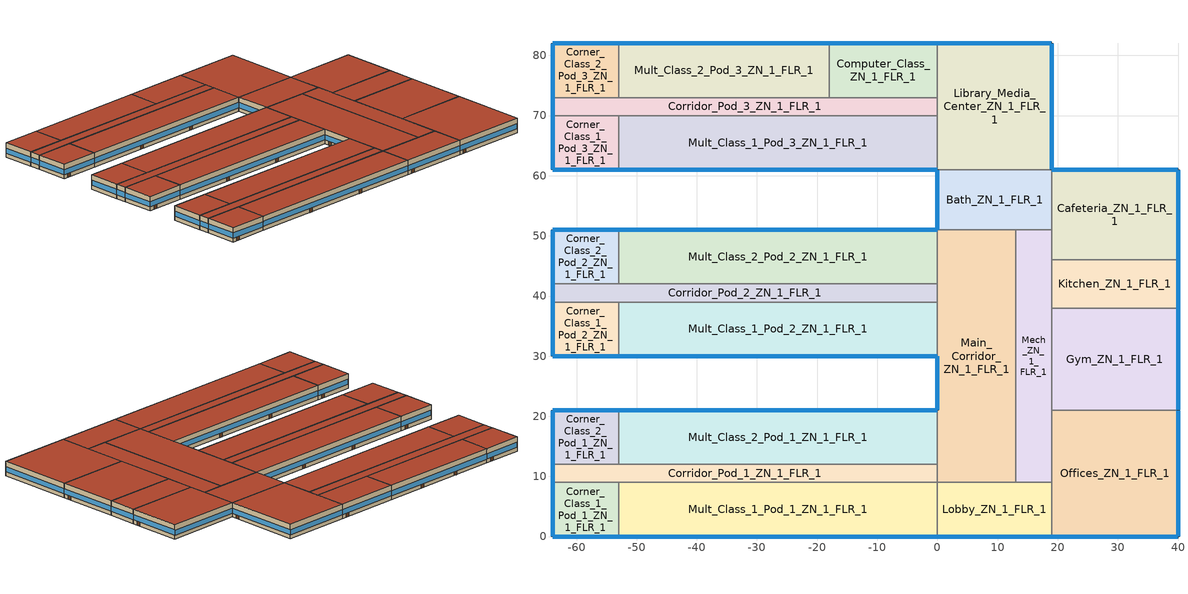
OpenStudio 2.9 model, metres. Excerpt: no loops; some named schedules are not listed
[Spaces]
Library_Media_Center_ZN_1_FLR_1
 floor ground: 19,82 19,61 0,61 0,82 z0
 wall outside: 19,61 19,82 0,82 z0:4
 wall to Computer_Class_ZN_1_FLR_1: 0,82 0,73 z0:4
 wall to Bath_ZN_1_FLR_1: 0,61 19,61 z0:4
 wall to Mult_Class_1_Pod_3_ZN_1_FLR_1: 0,70 0,61 z0:4
 wall to Corridor_Pod_3_ZN_1_FLR_1: 0,73 0,70 z0:4
 window: 19,61.05 19,81.95 / 18.95,82 0.05,82 z1.1:2.51
 door: 19,62.4 19,63.31 z0:2.13
 roof outside: 19,61 19,82 0,82 0,61 z4
Main_Corridor_ZN_1_FLR_1
 floor ground: 13,51 13,9 0,9 0,51 z0
 wall outside: 0,30 0,21 z0:4
 wall to Lobby_ZN_1_FLR_1: 0,9 13,9 z0:4
 wall to Mult_Class_2_Pod_2_ZN_1_FLR_1: 0,51 0,42 z0:4
 wall to Mult_Class_2_Pod_1_ZN_1_FLR_1: 0,21 0,12 z0:4
 wall to Corridor_Pod_1_ZN_1_FLR_1: 0,12 0,9 z0:4
 wall to Bath_ZN_1_FLR_1: 13,51 0,51 z0:4
 wall to Mech_ZN_1_FLR_1: 13,9 13,51 z0:4
 wall to Corridor_Pod_2_ZN_1_FLR_1: 0,42 0,39 z0:4
 wall to Mult_Class_1_Pod_2_ZN_1_FLR_1: 0,39 0,30 z0:4
 window: 0,29.95 0,21.05 z1.1:2.52
 door: 0,28.58 0,27.67 z0:2.13
 roof outside: 13,9 13,51 0,51 0,9 z4
Corridor_Pod_2_ZN_1_FLR_1
 floor ground: 0,42 0,39 -64,39 -64,42 z0
 wall outside: -64,42 -64,39 z0:4
 wall to Corner_Class_2_Pod_2_ZN_1_FLR_1: -53,42 -64,42 z0:4
 wall to Mult_Class_1_Pod_2_ZN_1_FLR_1: -53,39 0,39 z0:4
 wall to Corner_Class_1_Pod_2_ZN_1_FLR_1: -64,39 -53,39 z0:4
 wall to Mult_Class_2_Pod_2_ZN_1_FLR_1: 0,42 -53,42 z0:4
 window: -64,41.95 -64,39.05 z1.1:2.55
 roof outside: 0,39 0,42 -64,42 -64,39 z4
Kitchen_ZN_1_FLR_1
 floor ground: 40,46 40,38 19,38 19,46 z0
 wall outside: 40,38 40,46 z0:4
 wall to Mech_ZN_1_FLR_1: 19,46 19,38 z0:4
 wall to Cafeteria_ZN_1_FLR_1: 40,46 19,46 z0:4
 wall to Gym_ZN_1_FLR_1: 19,38 40,38 z0:4
 window: 40,38.05 40,45.95 z1.1:2.52
 roof outside: 40,38 40,46 19,46 19,38 z4
Computer_Class_ZN_1_FLR_1
 floor ground: 0,82 0,73 -18,73 -18,82 z0
 wall outside: 0,82 -18,82 z0:4
 wall to Corridor_Pod_3_ZN_1_FLR_1: -18,73 0,73 z0:4
 wall to Mult_Class_2_Pod_3_ZN_1_FLR_1: -18,82 -18,73 z0:4
 window: -0.05,82 -17.95,82 z1.1:2.51
 door: -1.5,82 -2.42,82 z0:2.13
 roof outside: 0,73 0,82 -18,82 -18,73 z4
Corner_Class_2_Pod_2_ZN_1_FLR_1
 floor ground: -53,51 -53,42 -64,42 -64,51 z0
 wall outside: -53,51 -64,51 -64,42 z0:4
 wall to Mult_Class_2_Pod_2_ZN_1_FLR_1: -53,42 -53,51 z0:4
 window: -53.05,51 -63.95,51 z1.1:2.51; -64,50.95 -64,42.05 z1.1:2.52
 door: -54.45,51 -55.36,51 z0:2.13
 roof outside: -53,42 -53,51 -64,51 -64,42 z4
Corridor_Pod_3_ZN_1_FLR_1
 floor ground: 0,73 0,70 -64,70 -64,73 z0
 wall outside: -64,73 -64,70 z0:4
 wall to Mult_Class_2_Pod_3_ZN_1_FLR_1: -18,73 -53,73 z0:4
 wall to Corner_Class_2_Pod_3_ZN_1_FLR_1: -53,73 -64,73 z0:4
 wall to Mult_Class_1_Pod_3_ZN_1_FLR_1: -53,70 0,70 z0:4
 wall to Corner_Class_1_Pod_3_ZN_1_FLR_1: -64,70 -53,70 z0:4
 window: -64,72.95 -64,70.05 z1.1:2.55
 roof outside: 0,70 0,73 -64,73 -64,70 z4
Mech_ZN_1_FLR_1
 floor ground: 19,51 19,9 13,9 13,51 z0
 wall to Lobby_ZN_1_FLR_1: 13,9 19,9 z0:4
 wall to Offices_ZN_1_FLR_1: 19,9 19,21 z0:4
 wall to Gym_ZN_1_FLR_1: 19,21 19,38 z0:4
 wall to Bath_ZN_1_FLR_1: 19,51 13,51 z0:4
 wall to Cafeteria_ZN_1_FLR_1: 19,46 19,51 z0:4
 roof outside: 19,9 19,51 13,51 13,9 z4
Mult_Class_1_Pod_1_ZN_1_FLR_1
 floor ground: 0,9 0,0 -53,0 -53,9 z0
 wall outside: -53,0 0,0 z0:4
 wall to Lobby_ZN_1_FLR_1: 0,0 0,9 z0:4
 wall to Corridor_Pod_1_ZN_1_FLR_1: 0,9 -53,9 z0:4
 wall to Corner_Class_1_Pod_1_ZN_1_FLR_1: -53,9 -53,0 z0:4
 window: -52.95,0 -0.05,0 z1.1:2.5
 door: -35.94,0 -35.02,0 / -17.88,0 -16.97,0 z0:2.13
 roof outside: 0,0 0,9 -53,9 -53,0 z4
Mult_Class_1_Pod_2_ZN_1_FLR_1
 floor ground: 0,39 0,30 -53,30 -53,39 z0
 wall outside: -53,30 0,30 z0:4
 wall to Corner_Class_1_Pod_2_ZN_1_FLR_1: -53,39 -53,30 z0:4
 window: -52.95,30 -0.05,30 z1.1:2.5
 door: -35.94,30 -35.03,30 / -17.89,30 -16.98,30 z0:2.13
 roof outside: 0,30 0,39 -53,39 -53,30 z4
Cafeteria_ZN_1_FLR_1
 floor ground: 40,61 40,46 19,46 19,61 z0
 wall outside: 40,46 40,61 19,61 z0:4
 wall to Bath_ZN_1_FLR_1: 19,61 19,51 z0:4
 window: 39.95,61 19.05,61 / 40,46.05 40,60.95 z1.1:2.51
 door: 40,47.45 40,48.37 z0:2.13
 roof outside: 40,46 40,61 19,61 19,46 z4
Corner_Class_2_Pod_3_ZN_1_FLR_1
 floor ground: -53,82 -53,73 -64,73 -64,82 z0
 wall outside: -53,82 -64,82 -64,73 z0:4
 wall to Mult_Class_2_Pod_3_ZN_1_FLR_1: -53,73 -53,82 z0:4
 window: -64,81.95 -64,73.05 z1.1:2.52; -53.05,82 -63.95,82 z1.1:2.51
 door: -54.44,82 -55.36,82 z0:2.13
 roof outside: -53,73 -53,82 -64,82 -64,73 z4
Corner_Class_2_Pod_1_ZN_1_FLR_1
 floor ground: -53,21 -53,12 -64,12 -64,21 z0
 wall outside: -53,21 -64,21 -64,12 z0:4
 wall to Mult_Class_2_Pod_1_ZN_1_FLR_1: -53,12 -53,21 z0:4
 wall to Corridor_Pod_1_ZN_1_FLR_1: -64,12 -53,12 z0:4
 window: -53.05,21 -63.95,21 z1.1:2.51; -64,20.95 -64,12.05 z1.1:2.52
 door: -54.43,21 -55.34,21 z0:2.13
 roof outside: -53,12 -53,21 -64,21 -64,12 z4
Corridor_Pod_1_ZN_1_FLR_1
 floor ground: 0,12 0,9 -64,9 -64,12 z0
 wall outside: -64,12 -64,9 z0:4
 wall to Corner_Class_1_Pod_1_ZN_1_FLR_1: -64,9 -53,9 z0:4
 wall to Mult_Class_2_Pod_1_ZN_1_FLR_1: 0,12 -53,12 z0:4
 window: -64,11.95 -64,9.05 z1.1:2.55
 roof outside: 0,9 0,12 -64,12 -64,9 z4
Mult_Class_2_Pod_2_ZN_1_FLR_1
 floor ground: 0,51 0,42 -53,42 -53,51 z0
 wall outside: 0,51 -53,51 z0:4
 window: -0.05,51 -52.95,51 z1.1:2.5
 door: -17.05,51 -17.96,51 / -35.11,51 -36.02,51 z0:2.13
 roof outside: 0,42 0,51 -53,51 -53,42 z4
Bath_ZN_1_FLR_1
 floor ground: 19,61 19,51 0,51 0,61 z0
 wall outside: 0,61 0,51 z0:4
 window: 0,60.95 0,51.05 z1.1:2.51
 roof outside: 19,51 19,61 0,61 0,51 z4
Corner_Class_1_Pod_3_ZN_1_FLR_1
 floor ground: -53,70 -53,61 -64,61 -64,70 z0
 wall outside: -64,70 -64,61 -53,61 z0:4
 wall to Mult_Class_1_Pod_3_ZN_1_FLR_1: -53,61 -53,70 z0:4
 window: -64,69.95 -64,61.05 z1.1:2.52; -63.95,61 -53.05,61 z1.1:2.51
 door: -62.62,61 -61.7,61 z0:2.13
 roof outside: -53,61 -53,70 -64,70 -64,61 z4
Gym_ZN_1_FLR_1
 floor ground: 40,38 40,21 19,21 19,38 z0
 wall outside: 40,21 40,38 z0:4
 wall to Offices_ZN_1_FLR_1: 19,21 40,21 z0:4
 window: 40,21.05 40,37.95 z1.1:2.51
 door: 40,22.38 40,23.3 z0:2.13
 roof outside: 40,21 40,38 19,38 19,21 z4
Lobby_ZN_1_FLR_1
 floor ground: 19,9 19,0 0,0 0,9 z0
 wall outside: 0,0 19,0 z0:4
 wall to Offices_ZN_1_FLR_1: 19,0 19,9 z0:4
 window: 0.05,0 18.95,0 z1.1:2.51
 door: 1.5,0 2.41,0 z0:2.13
 roof outside: 19,0 19,9 0,9 0,0 z4
Mult_Class_2_Pod_1_ZN_1_FLR_1
 floor ground: 0,21 0,12 -53,12 -53,21 z0
 wall outside: 0,21 -53,21 z0:4
 window: -0.05,21 -52.95,21 z1.1:2.5
 door: -16.98,21 -17.89,21 / -35.09,21 -36.01,21 z0:2.13
 roof outside: 0,12 0,21 -53,21 -53,12 z4
Mult_Class_2_Pod_3_ZN_1_FLR_1
 floor ground: -18,82 -18,73 -53,73 -53,82 z0
 wall outside: -18,82 -53,82 z0:4
 window: -18.05,82 -52.95,82 z1.1:2.5
 door: -29,82 -29.92,82 / -41.09,82 -42.01,82 z0:2.13
 roof outside: -18,73 -18,82 -53,82 -53,73 z4
Offices_ZN_1_FLR_1
 floor ground: 40,21 40,0 19,0 19,21 z0
 wall outside: 19,0 40,0 40,21 z0:4
 window: 19.05,0 39.95,0 / 40,0.05 40,20.95 z1.1:2.51
 door: 20.39,0 21.3,0 z0:2.13
 roof outside: 40,0 40,21 19,21 19,0 z4
Mult_Class_1_Pod_3_ZN_1_FLR_1
 floor ground: 0,70 0,61 -53,61 -53,70 z0
 wall outside: -53,61 0,61 z0:4
 window: -52.95,61 -0.05,61 z1.1:2.5
 door: -35.96,61 -35.05,61 / -17.92,61 -17.01,61 z0:2.13
 roof outside: 0,61 0,70 -53,70 -53,61 z4
Corner_Class_1_Pod_2_ZN_1_FLR_1
 floor ground: -53,39 -53,30 -64,30 -64,39 z0
 wall outside: -64,39 -64,30 -53,30 z0:4
 window: -64,38.95 -64,30.05 z1.1:2.52; -63.95,30 -53.05,30 z1.1:2.51
 door: -62.53,30 -61.62,30 z0:2.13
 roof outside: -53,30 -53,39 -64,39 -64,30 z4
Corner_Class_1_Pod_1_ZN_1_FLR_1
 floor ground: -53,9 -53,0 -64,0 -64,9 z0
 wall outside: -64,9 -64,0 -53,0 z0:4
 window: -63.95,0 -53.05,0 z1.1:2.51; -64,8.95 -64,0.05 z1.1:2.52
 door: -62.59,0 -61.68,0 z0:2.13
 roof outside: -53,0 -53,9 -64,9 -64,0 z4
[Site]
Chicago Ohare Intl Ap_IL_USA: Latitude {deg}=41.98; Longitude {deg}=-87.92; Time Zone {hr}=-6; Elevation {m}=201; Terrain=City
[Building]
-PrimarySchool-ASHRAE 169-2006-5A created: 2020-03-26 09:33:11 -0700: North Axis {deg}=0; Default Construction Set=90.1-2013 - PriSchl - ASHRAE 169-2006-5A; Standards Number of Stories=1; Standards Number of Above Ground Stories=1; Standards Building Type=PrimarySchool
[ClimateZones]
Climate Zone Institution Name 1=ASHRAE; Climate Zone Document Name 1=ANSI/ASHRAE Standard 169; Climate Zone Document Year 1=2006; Climate Zone Value 1=5A
[Site:WaterMainsTemperature]
Calculation Method=Correlation; Annual Average Outdoor Air Temperature {C}=9.925; Maximum Difference In Monthly Average Outdoor Air Temperatures {deltaC}=28.7
[SizingPeriod:DesignDay] Barometric Pressure {Pa}=98934; Sky Clearness=0; Rain Indicator=0; Snow Indicator=0; Day of Month=21; Daylight Saving Time Indicator=0; Humidity Indicating Type=Wetbulb; Dry-Bulb Temperature Range Modifier Type=DefaultMultipliers
Name | Maximum Dry-Bulb Temperature {C} | Daily Dry-Bulb Temperature Range {deltaC} | Humidity Indicating Conditions at Maximum Dry-Bulb | Wind Speed {m/s} | Wind Direction {deg} | Month | Day Type | Solar Model Indicator | ASHRAE Taub | ASHRAE Taud
Chicago Ohare Intl Ap Ann Clg .4% Condns DB=>MWB | 33.3 | 10.5 | 23.7 | 5.2 | 230 | 7 | SummerDesignDay | ASHRAETau | 0.455 | 2.05
Chicago Ohare Intl Ap Ann Htg 99.6% Condns DB | -20 | 0 | -20 | 4.9 | 270 | 1 | WinterDesignDay | ASHRAEClearSky
[Site:GroundTemperature:BuildingSurface]
20.65, 20.6, 20.6, 20.64, 20.69, 22.96, 23.32, 23.4, 23.43, 21.17, 20.87, 20.74
[Material:NoMass] Thermal Absorptance=0.9; Solar Absorptance=0.7
Name | Roughness | Thermal Resistance {m2-K/W} | Visible Absorptance
CP02 CARPET PAD | VeryRough | 0.21648 | 0.8
Typical Insulation R-14.97 | Smooth | 2.63723 | 0.7
Typical Carpet Pad | Smooth | 0.21648 | 0.8
Typical Insulation R-16.0 | Smooth | 2.81828 | 0.7
Typical Insulation R-30.13 | Smooth | 5.30668 | 0.7
Typical Insulation R-1.15 | Smooth | 0.202509 | 0.7
Typical Insulation R-1.15 1 | Smooth | 0.202527 | 0.7
[Material]
Name | Roughness | Thickness {m} | Conductivity {W/m-K} | Density {kg/m3} | Specific Heat {J/kg-K} | Thermal Absorptance | Solar Absorptance | Visible Absorptance
100mm Normalweight concrete floor | MediumSmooth | 0.1016 | 2.31 | 2322 | 832
G01 13mm gypsum board | Smooth | 0.0127 | 0.16 | 800 | 1090 | 0.9 | 0.7 | 0.5
4 in. Normalweight Concrete Floor | MediumRough | 0.1016 | 2.31 | 2322 | 832 | 0.9 | 0.7 | 0.7
25mm Stucco | Smooth | 0.0254 | 0.72 | 1856 | 840 | 0.9 | 0.7 | 0.7
5/8 in. Gypsum Board | MediumSmooth | 0.0159 | 0.16 | 800 | 1090 | 0.9 | 0.7 | 0.7
Roof Membrane | VeryRough | 0.0095 | 0.16 | 1121.29 | 1460 | 0.9 | 0.7 | 0.7
Metal Roof Surface; F08 Metal surface | Smooth | 0.0008 | 45.28 | 7824 | 500 | 0.9 | 0.7 | 0.7
8 in. Normalweight Concrete Floor | MediumRough | 0.2032 | 2.31 | 2322 | 832 | 0.9 | 0.7 | 0.7
8 in. Concrete Block Basement Wall | MediumRough | 0.2032 | 1.326 | 1842 | 912 | 0.9 | 0.7 | 0.7
G05 25mm wood | MediumSmooth | 0.0254 | 0.15 | 608 | 1630 | 0.9 | 0.5 | 0.5
Std Wood 6inch | MediumSmooth | 0.15 | 0.12 | 540 | 1210 | 0.9 | 0.7 | 0.7
[Construction]
Typical Insulated Exterior Mass Floor R-17.54: Typical Insulation R-14.97, 4 in. Normalweight Concrete Floor, Typical Carpet Pad
Typical Insulated Steel Framed Exterior Wall R-18.18: 25mm Stucco, 5/8 in. Gypsum Board, Typical Insulation R-16.0, 5/8 in. Gypsum Board
Typical IEAD Roof R-31.25: Roof Membrane, Typical Insulation R-30.13, Metal Roof Surface
Typical Interior Floor: 100mm Normalweight concrete floor, CP02 CARPET PAD
Typical Interior Wall: G01 13mm gypsum board, G01 13mm gypsum board
Typical Interior Ceiling: CP02 CARPET PAD, 100mm Normalweight concrete floor
Typical Insulated Carpeted 8in Slab Floor: 8 in. Normalweight Concrete Floor, Typical Carpet Pad
Typical Insulated Basement Mass Wall: 8 in. Concrete Block Basement Wall
U 0.48 SHGC 0.40 Dbl Ref-D Clr 6mm/13mm: REF D CLEAR 6MM, AIR 13MM, CLEAR 6MM
Typical Insulated Metal Door R-2.0: F08 Metal surface, Typical Insulation R-1.15
U 0.44 SHGC 0.26 Dbl Ref-B-H Clr 6mm/13mm Air: REF B CLEAR HI 6MM, AIR 13MM, CLEAR 6MM
Typical Overhead Door R-2.0: Typical Insulation R-1.15 1
Window_U_0.50_SHGC_0.40_Skylight_Frame_Width_0.430_in: Glass_2052_LayerAvg, Gap_1_W_0_0038, Glass_2027F_LayerAvg
Typical Interior Window: Clear 3mm
Typical Interior Door; Typical Interior Partition: G05 25mm wood
InteriorFurnishings: Std Wood 6inch
[DefaultConstructionSet]
90.1-2013 - PriSchl - ASHRAE 169-2006-5A: Default Exterior Surface Constructions=Default Surface Constructions 1; Default Interior Surface Constructions=Default Surface Constructions 2; Default Ground Contact Surface Constructions=Default Surface Constructions 3; Default Exterior SubSurface Constructions=Default Sub Surface Constructions 1; Default Interior SubSurface Constructions=Default Sub Surface Constructions 2; Interior Partition Construction=Typical Interior Partition
[DefaultSurfaceConstructions]
Name | Floor Construction | Wall Construction | Roof Ceiling Construction
Default Surface Constructions 1 | Typical Insulated Exterior Mass Floor R-17.54 | Typical Insulated Steel Framed Exterior Wall R-18.18 | Typical IEAD Roof R-31.25
Default Surface Constructions 2 | Typical Interior Floor | Typical Interior Wall | Typical Interior Ceiling
Default Surface Constructions 3 | Typical Insulated Carpeted 8in Slab Floor | Typical Insulated Basement Mass Wall
[DefaultSubSurfaceConstructions]
Name | Fixed Window Construction | Operable Window Construction | Door Construction | Glass Door Construction | Overhead Door Construction | Skylight Construction | Tubular Daylight Dome Construction | Tubular Daylight Diffuser Construction
Default Sub Surface Constructions 1 | U 0.48 SHGC 0.40 Dbl Ref-D Clr 6mm/13mm | U 0.48 SHGC 0.40 Dbl Ref-D Clr 6mm/13mm | Typical Insulated Metal Door R-2.0 | U 0.44 SHGC 0.26 Dbl Ref-B-H Clr 6mm/13mm Air | Typical Overhead Door R-2.0 | Window_U_0.50_SHGC_0.40_Skylight_Frame_Width_0.430_in | Typical Interior Window | Typical Interior Window
Default Sub Surface Constructions 2 | Typical Interior Window | Typical Interior Window | Typical Interior Door
[WindowMaterial:Glazing] Optical Data Type=SpectralAverage; Infrared Transmittance at Normal Incidence=0; Dirt Correction Factor for Solar and Visible Transmittance=1; Solar Diffusing=No
Name | Thickness {m} | Solar Transmittance at Normal Incidence | Front Side Solar Reflectance at Normal Incidence | Back Side Solar Reflectance at Normal Incidence | Visible Transmittance at Normal Incidence | Front Side Visible Reflectance at Normal Incidence | Back Side Visible Reflectance at Normal Incidence | Front Side Infrared Hemispherical Emissivity | Back Side Infrared Hemispherical Emissivity | Conductivity {W/m-K}
REF D CLEAR 6MM | 0.006 | 0.429 | 0.308 | 0.379 | 0.334 | 0.453 | 0.505 | 0.84 | 0.82 | 0.9
CLEAR 6MM | 0.006 | 0.775 | 0.071 | 0.071 | 0.881 | 0.08 | 0.08 | 0.84 | 0.84 | 0.9
REF B CLEAR HI 6MM | 0.006 | 0.24 | 0.16 | 0.32 | 0.3 | 0.16 | 0.29 | 0.84 | 0.6 | 0.9
Glass_2052_LayerAvg | 0.00837 | 0.507767 | 0.054228 | 0.0544931 | 0.586833 | 0.05805 | 0.058397 | 0.84 | 0.84 | 1
Glass_2027F_LayerAvg | 0.004 | 0.369744 | 0.470069 | 0.340935 | 0.765222 | 0.0546 | 0.073741 | 0.03675 | 0.84 | 1
Clear 3mm | 0.003 | 0.837 | 0.075 | 0.075 | 0.898 | 0.081 | 0.081 | 0.84 | 0.84 | 0.9
[WindowMaterial:Gas] Gas Type=Air
Name | Thickness {m}
AIR 13MM | 0.0127
Gap_1_W_0_0038 | 0.0038
[Space] Building Story=Building Story 1; Part of Total Floor Area=Yes
Name | Space Type | Thermal Zone
Corner_Class_2_Pod_3_ZN_1_FLR_1 | PrimarySchool Classroom | Corner_Class_2_Pod_3_ZN_1_FLR_1 ZN
Library_Media_Center_ZN_1_FLR_1 | PrimarySchool Library | Library_Media_Center_ZN_1_FLR_1 ZN
Main_Corridor_ZN_1_FLR_1 | PrimarySchool Corridor | Main_Corridor_ZN_1_FLR_1 ZN
Corridor_Pod_2_ZN_1_FLR_1 | PrimarySchool Corridor | Corridor_Pod_2_ZN_1_FLR_1 ZN
Mult_Class_2_Pod_2_ZN_1_FLR_1 | PrimarySchool Classroom | Mult_Class_2_Pod_2_ZN_1_FLR_1 ZN
Kitchen_ZN_1_FLR_1 | PrimarySchool Kitchen | Kitchen_ZN_1_FLR_1 ZN
Mult_Class_1_Pod_3_ZN_1_FLR_1 | PrimarySchool Classroom | Mult_Class_1_Pod_3_ZN_1_FLR_1 ZN
Corridor_Pod_1_ZN_1_FLR_1 | PrimarySchool Corridor | Corridor_Pod_1_ZN_1_FLR_1 ZN
Computer_Class_ZN_1_FLR_1 | PrimarySchool ComputerRoom | Computer_Class_ZN_1_FLR_1 ZN
Mult_Class_1_Pod_2_ZN_1_FLR_1 | PrimarySchool Classroom | Mult_Class_1_Pod_2_ZN_1_FLR_1 ZN
Mult_Class_2_Pod_1_ZN_1_FLR_1 | PrimarySchool Classroom | Mult_Class_2_Pod_1_ZN_1_FLR_1 ZN
Corner_Class_2_Pod_2_ZN_1_FLR_1 | PrimarySchool Classroom | Corner_Class_2_Pod_2_ZN_1_FLR_1 ZN
Mult_Class_1_Pod_1_ZN_1_FLR_1 | PrimarySchool Classroom | Mult_Class_1_Pod_1_ZN_1_FLR_1 ZN
Corner_Class_1_Pod_1_ZN_1_FLR_1 | PrimarySchool Classroom | Corner_Class_1_Pod_1_ZN_1_FLR_1 ZN
Corridor_Pod_3_ZN_1_FLR_1 | PrimarySchool Corridor | Corridor_Pod_3_ZN_1_FLR_1 ZN
Mech_ZN_1_FLR_1 | PrimarySchool Mechanical | Mech_ZN_1_FLR_1 ZN
Cafeteria_ZN_1_FLR_1 | PrimarySchool Cafeteria | Cafeteria_ZN_1_FLR_1 ZN
Corner_Class_2_Pod_1_ZN_1_FLR_1 | PrimarySchool Classroom | Corner_Class_2_Pod_1_ZN_1_FLR_1 ZN
Bath_ZN_1_FLR_1 | PrimarySchool Restroom | Bath_ZN_1_FLR_1 ZN
Corner_Class_1_Pod_3_ZN_1_FLR_1 | PrimarySchool Classroom | Corner_Class_1_Pod_3_ZN_1_FLR_1 ZN
Corner_Class_1_Pod_2_ZN_1_FLR_1 | PrimarySchool Classroom | Corner_Class_1_Pod_2_ZN_1_FLR_1 ZN
Offices_ZN_1_FLR_1 | PrimarySchool Office | Offices_ZN_1_FLR_1 ZN
Gym_ZN_1_FLR_1 | PrimarySchool Gym | Gym_ZN_1_FLR_1 ZN
Lobby_ZN_1_FLR_1 | PrimarySchool Lobby | Lobby_ZN_1_FLR_1 ZN
Mult_Class_2_Pod_3_ZN_1_FLR_1 | PrimarySchool Classroom | Mult_Class_2_Pod_3_ZN_1_FLR_1 ZN
[BuildingStory]
Building Story 1: Nominal Z Coordinate {m}=0
[SpaceType] Standards Building Type=PrimarySchool
Name | Default Schedule Set | Design Specification Outdoor Air Object | Standards Space Type
PrimarySchool Office | PrimarySchool Office Schedule Set | PrimarySchool Office Ventilation | Office
PrimarySchool Lobby | PrimarySchool Lobby Schedule Set | PrimarySchool Lobby Ventilation | Lobby
PrimarySchool Gym | PrimarySchool Gym Schedule Set | PrimarySchool Gym Ventilation | Gym
PrimarySchool Mechanical | PrimarySchool Mechanical Schedule Set | PrimarySchool Mechanical Ventilation | Mechanical
PrimarySchool Cafeteria | PrimarySchool Cafeteria Schedule Set | PrimarySchool Cafeteria Ventilation | Cafeteria
PrimarySchool Kitchen | PrimarySchool Kitchen Schedule Set | PrimarySchool Kitchen Ventilation | Kitchen
PrimarySchool Restroom | PrimarySchool Restroom Schedule Set | PrimarySchool Restroom Ventilation | Restroom
PrimarySchool Corridor | PrimarySchool Corridor Schedule Set | PrimarySchool Corridor Ventilation | Corridor
PrimarySchool Classroom | PrimarySchool Classroom Schedule Set | PrimarySchool Classroom Ventilation | Classroom
PrimarySchool ComputerRoom | PrimarySchool ComputerRoom Schedule Set | PrimarySchool ComputerRoom Ventilation | ComputerRoom
PrimarySchool Library | PrimarySchool Library Schedule Set | PrimarySchool Library Ventilation | Library
[People:Definition] Number of People Calculation Method=People/Area; Fraction Radiant=0.3
Name | People per Space Floor Area {person/m2}
PrimarySchool Cafeteria People Definition | 1.07639
PrimarySchool Classroom People Definition; PrimarySchool ComputerRoom People Definition | 0.269098
PrimarySchool Gym People Definition | 0.322917
PrimarySchool Kitchen People Definition | 0.160705
PrimarySchool Library People Definition | 0.107639
PrimarySchool Office People Definition | 0.0538196
[People] Work Efficiency Schedule=Work Efficiency Schedule; Clothing Insulation Schedule=Clothing Schedule; Air Velocity Schedule=Air Velocity Schedule; Multiplier=1
Name | People Definition | Space or SpaceType
PrimarySchool Cafeteria People | PrimarySchool Cafeteria People Definition | PrimarySchool Cafeteria
PrimarySchool Classroom People | PrimarySchool Classroom People Definition | PrimarySchool Classroom
PrimarySchool ComputerRoom People | PrimarySchool ComputerRoom People Definition | PrimarySchool ComputerRoom
PrimarySchool Gym People | PrimarySchool Gym People Definition | PrimarySchool Gym
PrimarySchool Kitchen People | PrimarySchool Kitchen People Definition | PrimarySchool Kitchen
PrimarySchool Library People | PrimarySchool Library People Definition | PrimarySchool Library
PrimarySchool Office People | PrimarySchool Office People Definition | PrimarySchool Office
[Lights:Definition] Design Level Calculation Method=Watts/Area; Fraction Radiant=0.37; Fraction Visible=0.2; Return Air Fraction=0
Name | Watts per Space Floor Area {W/m2}
PrimarySchool Cafeteria Lights Definition | 6.99654
PrimarySchool Classroom Lights Definition; PrimarySchool ComputerRoom Lights Definition | 13.3472
PrimarySchool Corridor Lights Definition | 7.10418
PrimarySchool Gym Lights Definition | 7.75002
PrimarySchool Kitchen Lights Definition | 13.0243
PrimarySchool Library Lights Definition | 12.8091
PrimarySchool Lobby Lights Definition | 9.68752
PrimarySchool Mechanical Lights Definition | 10.2257
PrimarySchool Office Lights Definition | 11.9479
PrimarySchool Restroom Lights Definition | 10.5486
[Lights] Fraction Replaceable=1
Name | Lights Definition | Space or SpaceType | Schedule
PrimarySchool Cafeteria Lights | PrimarySchool Cafeteria Lights Definition | PrimarySchool Cafeteria
PrimarySchool Classroom Lights | PrimarySchool Classroom Lights Definition | PrimarySchool Classroom | SchoolPrimary BLDG_LIGHT_CLASSROOM_SCH_2013 OccSensor Reduction
PrimarySchool ComputerRoom Lights | PrimarySchool ComputerRoom Lights Definition | PrimarySchool ComputerRoom
PrimarySchool Corridor Lights | PrimarySchool Corridor Lights Definition | PrimarySchool Corridor
PrimarySchool Gym Lights | PrimarySchool Gym Lights Definition | PrimarySchool Gym
PrimarySchool Kitchen Lights | PrimarySchool Kitchen Lights Definition | PrimarySchool Kitchen
PrimarySchool Library Lights | PrimarySchool Library Lights Definition | PrimarySchool Library
PrimarySchool Lobby Lights | PrimarySchool Lobby Lights Definition | PrimarySchool Lobby
PrimarySchool Mechanical Lights | PrimarySchool Mechanical Lights Definition | PrimarySchool Mechanical
PrimarySchool Office Lights | PrimarySchool Office Lights Definition | PrimarySchool Office | SchoolPrimary BLDG_LIGHT_SCH_2013 OccSensor Reduction
PrimarySchool Restroom Lights | PrimarySchool Restroom Lights Definition | PrimarySchool Restroom | SchoolPrimary BLDG_LIGHT_BATH_SCH_2013 OccSensor Reduction
[ElectricEquipment:Definition]
Name | Design Level Calculation Method | Watts per Space Floor Area {W/m2} | Fraction Latent | Fraction Radiant | Fraction Lost | Design Level {W}
PrimarySchool Cafeteria Elec Equip Definition | Watts/Area | 25.3899 | 0 | 0.5 | 0
PrimarySchool Classroom Elec Equip Definition; PrimarySchool Library Elec Equip Definition | Watts/Area | 14.9995 | 0 | 0.5 | 0
PrimarySchool ComputerRoom Elec Equip Definition | Watts/Area | 20.0004 | 0 | 0.5 | 0
PrimarySchool Corridor Elec Equip Definition; PrimarySchool Lobby Elec Equip Definition; PrimarySchool Restroom Elec Equip Definition | Watts/Area | 3.99987 | 0 | 0.5 | 0
PrimarySchool Gym Elec Equip Definition | Watts/Area | 4.99984 | 0 | 0.5 | 0
PrimarySchool Kitchen Elec Equip Definition | Watts/Area | 190.45 | 0.25 | 0.3 | 0.2
PrimarySchool Mechanical Elec Equip Definition | Watts/Area | 9.99967 | 0 | 0.5 | 0
PrimarySchool Office Elec Equip Definition | Watts/Area | 10.8005 | 0 | 0.5 | 0
Kitchen Electric Equipment Definition1 | EquipmentLevel |  | 0 | 0.25 | 0 | 915
Kitchen Electric Equipment Definition2 | EquipmentLevel |  | 0 | 0.25 | 0 | 570
[ElectricEquipment]
Name | Electric Equipment Definition | Space or SpaceType | Schedule
PrimarySchool Cafeteria Elec Equip | PrimarySchool Cafeteria Elec Equip Definition | PrimarySchool Cafeteria
PrimarySchool Classroom Elec Equip | PrimarySchool Classroom Elec Equip Definition | PrimarySchool Classroom
PrimarySchool ComputerRoom Elec Equip | PrimarySchool ComputerRoom Elec Equip Definition | PrimarySchool ComputerRoom
PrimarySchool Corridor Elec Equip | PrimarySchool Corridor Elec Equip Definition | PrimarySchool Corridor
PrimarySchool Gym Elec Equip | PrimarySchool Gym Elec Equip Definition | PrimarySchool Gym
PrimarySchool Kitchen Elec Equip | PrimarySchool Kitchen Elec Equip Definition | PrimarySchool Kitchen
PrimarySchool Library Elec Equip | PrimarySchool Library Elec Equip Definition | PrimarySchool Library
PrimarySchool Lobby Elec Equip | PrimarySchool Lobby Elec Equip Definition | PrimarySchool Lobby
PrimarySchool Mechanical Elec Equip | PrimarySchool Mechanical Elec Equip Definition | PrimarySchool Mechanical
PrimarySchool Office Elec Equip | PrimarySchool Office Elec Equip Definition | PrimarySchool Office
PrimarySchool Restroom Elec Equip | PrimarySchool Restroom Elec Equip Definition | PrimarySchool Restroom
Kitchen_Reach-in-Freezer | Kitchen Electric Equipment Definition1 | PrimarySchool Kitchen | SchoolPrimary ALWAYS_ON
Kitchen_Reach-in-Refrigerator | Kitchen Electric Equipment Definition2 | PrimarySchool Kitchen | SchoolPrimary ALWAYS_ON
[DesignSpecification:OutdoorAir] Outdoor Air Method=Sum
Name | Outdoor Air Flow per Person {m3/s-person} | Outdoor Air Flow per Floor Area {m3/s-m2}
PrimarySchool Cafeteria Ventilation; PrimarySchool Kitchen Ventilation | 0.00353961 | 0.0009144
PrimarySchool Classroom Ventilation; PrimarySchool ComputerRoom Ventilation; PrimarySchool Library Ventilation | 0.00471947 | 0.0006096
PrimarySchool Corridor Ventilation; PrimarySchool Lobby Ventilation; PrimarySchool Restroom Ventilation |  | 0.0003048
PrimarySchool Gym Ventilation |  | 0.001524
PrimarySchool Mechanical Ventilation |  | 0.0006096
PrimarySchool Office Ventilation | 0.00235974 | 0.0003048
[DefaultScheduleSet] People Activity Level Schedule=SchoolPrimary ACTIVITY_SCH; Infiltration Schedule=SchoolPrimary INFIL_SCH_PNNL
Name | Number of People Schedule | Lighting Schedule | Electric Equipment Schedule | Gas Equipment Schedule
PrimarySchool Cafeteria Schedule Set | SchoolPrimary BLDG_OCC_SCH_Cafeteria | SchoolPrimary BLDG_LIGHT_SCH_2013 | SchoolPrimary KITCHEN_ELEC_EQUIP_SCH
PrimarySchool Classroom Schedule Set | SchoolPrimary BLDG_OCC_SCH | SchoolPrimary BLDG_LIGHT_CLASSROOM_SCH_2013 | SchoolPrimary BLDG_EQUIP_SCH_2013
PrimarySchool ComputerRoom Schedule Set | SchoolPrimary BLDG_OCC_SCH_Extend | SchoolPrimary BLDG_LIGHT_CLASSROOM_SCH_2013 | SchoolPrimary BLDG_EQUIP_SCH_2013
PrimarySchool Corridor Schedule Set | SchoolPrimary BLDG_OCC_SCH | SchoolPrimary BLDG_LIGHT_CORRIDOR_SCH_2013 | SchoolPrimary BLDG_EQUIP_SCH_2013
PrimarySchool Gym Schedule Set | SchoolPrimary BLDG_OCC_SCH_Gym | SchoolPrimary BLDG_LIGHT_GYM_SCH_2013 | SchoolPrimary BLDG_EQUIP_SCH_2013
PrimarySchool Kitchen Schedule Set | SchoolPrimary BLDG_OCC_SCH | SchoolPrimary BLDG_LIGHT_SCH_2013 | SchoolPrimary KITCHEN_ELEC_EQUIP_SCH | SchoolPrimary KITCHEN_GAS_EQUIP_SCH
PrimarySchool Library Schedule Set | SchoolPrimary BLDG_OCC_SCH | SchoolPrimary BLDG_LIGHT_LIBRARY_SCH_2013 | SchoolPrimary BLDG_EQUIP_SCH_2013
PrimarySchool Lobby Schedule Set | SchoolPrimary BLDG_OCC_SCH | SchoolPrimary BLDG_LIGHT_LOBBYFLR1_SCH_2013 | SchoolPrimary BLDG_EQUIP_SCH_2013
PrimarySchool Mechanical Schedule Set | SchoolPrimary BLDG_OCC_SCH | SchoolPrimary BLDG_LIGHT_SCH_2013 | SchoolPrimary BLDG_EQUIP_SCH_2013
PrimarySchool Office Schedule Set | SchoolPrimary BLDG_OCC_SCH_Offices | SchoolPrimary BLDG_LIGHT_SCH_2013 | SchoolPrimary BLDG_EQUIP_SCH_2013
PrimarySchool Restroom Schedule Set | SchoolPrimary BLDG_OCC_SCH | SchoolPrimary BLDG_LIGHT_BATH_SCH_2013 | SchoolPrimary BLDG_EQUIP_SCH_2013
[ThermostatSetpoint:DualSetpoint] Heating Setpoint Temperature Schedule=SchoolPrimary HTGSETP_SCH_NO_OPTIMUM; Cooling Setpoint Temperature Schedule=SchoolPrimary CLGSETP_SCH_NO_OPTIMUM
PrimarySchool Restroom Thermostat 1; PrimarySchool Cafeteria Thermostat 1; PrimarySchool ComputerRoom Thermostat 1; PrimarySchool Classroom Thermostat 1; PrimarySchool Classroom Thermostat 2; PrimarySchool Classroom Thermostat 3; PrimarySchool Classroom Thermostat 4; PrimarySchool Classroom Thermostat 5; PrimarySchool Classroom Thermostat 6; PrimarySchool Corridor Thermostat 1; PrimarySchool Corridor Thermostat 2; PrimarySchool Corridor Thermostat 3; PrimarySchool Gym Thermostat 1; PrimarySchool Kitchen Thermostat 1; PrimarySchool Library Thermostat 1; PrimarySchool Lobby Thermostat 1; PrimarySchool Corridor Thermostat 4; PrimarySchool Mechanical Thermostat 1; PrimarySchool Classroom Thermostat 7; PrimarySchool Classroom Thermostat 8; PrimarySchool Classroom Thermostat 9; PrimarySchool Classroom Thermostat 10; PrimarySchool Classroom Thermostat 11; PrimarySchool Classroom Thermostat 12; PrimarySchool Office Thermostat 1
[GasEquipment:Definition]
PrimarySchool Kitchen Gas Equip Definition: Design Level Calculation Method=Watts/Area; Watts per Space Floor Area {W/m2}=1431.24; Fraction Latent=0.1; Fraction Radiant=0.2; Fraction Lost=0.7
[GasEquipment]
PrimarySchool Kitchen Gas Equip: Gas Equipment Definition=PrimarySchool Kitchen Gas Equip Definition; Space or SpaceType=PrimarySchool Kitchen
[SpaceInfiltration:DesignFlowRate] Schedule=SchoolPrimary INFIL_SCH_PNNL; Design Flow Rate Calculation Method=Flow/ExteriorArea; Constant Term Coefficient=0; Temperature Term Coefficient=0; Velocity Term Coefficient=0.224; Velocity Squared Term Coefficient=0
Name | Space or SpaceType | Flow per Exterior Surface Area {m3/s-m2}
Bath_ZN_1_FLR_1 Infiltration | Bath_ZN_1_FLR_1 | 9.90562e-05
Cafeteria_ZN_1_FLR_1 Infiltration | Cafeteria_ZN_1_FLR_1 | 0.00017869
Computer_Class_ZN_1_FLR_1 Infiltration | Computer_Class_ZN_1_FLR_1 | 0.000175253
Corner_Class_1_Pod_1_ZN_1_FLR_1 Infiltration | Corner_Class_1_Pod_1_ZN_1_FLR_1 | 0.000254558
Corner_Class_1_Pod_2_ZN_1_FLR_1 Infiltration | Corner_Class_1_Pod_2_ZN_1_FLR_1 | 0.000254558
Corner_Class_1_Pod_3_ZN_1_FLR_1 Infiltration | Corner_Class_1_Pod_3_ZN_1_FLR_1 | 0.000254558
Corner_Class_2_Pod_1_ZN_1_FLR_1 Infiltration | Corner_Class_2_Pod_1_ZN_1_FLR_1 | 0.000254558
Corner_Class_2_Pod_2_ZN_1_FLR_1 Infiltration | Corner_Class_2_Pod_2_ZN_1_FLR_1 | 0.000254558
Corner_Class_2_Pod_3_ZN_1_FLR_1 Infiltration | Corner_Class_2_Pod_3_ZN_1_FLR_1 | 0.000254558
Corridor_Pod_1_ZN_1_FLR_1 Infiltration | Corridor_Pod_1_ZN_1_FLR_1 | 3.35043e-05
Corridor_Pod_2_ZN_1_FLR_1 Infiltration | Corridor_Pod_2_ZN_1_FLR_1 | 3.35043e-05
Corridor_Pod_3_ZN_1_FLR_1 Infiltration | Corridor_Pod_3_ZN_1_FLR_1 | 3.35043e-05
Gym_ZN_1_FLR_1 Infiltration | Gym_ZN_1_FLR_1 | 9.11317e-05
Kitchen_ZN_1_FLR_1 Infiltration | Kitchen_ZN_1_FLR_1 | 9.11317e-05
Library_Media_Center_ZN_1_FLR_1 Infiltration | Library_Media_Center_ZN_1_FLR_1 | 0.000163026
Lobby_ZN_1_FLR_1 Infiltration | Lobby_ZN_1_FLR_1 | 0.000175253
Main_Corridor_ZN_1_FLR_1 Infiltration | Main_Corridor_ZN_1_FLR_1 | 3.52313e-05
Mult_Class_1_Pod_1_ZN_1_FLR_1 Infiltration | Mult_Class_1_Pod_1_ZN_1_FLR_1 | 0.000175253
Mult_Class_1_Pod_2_ZN_1_FLR_1 Infiltration | Mult_Class_1_Pod_2_ZN_1_FLR_1 | 0.000175253
Mult_Class_1_Pod_3_ZN_1_FLR_1 Infiltration | Mult_Class_1_Pod_3_ZN_1_FLR_1 | 0.000175253
Mult_Class_2_Pod_1_ZN_1_FLR_1 Infiltration | Mult_Class_2_Pod_1_ZN_1_FLR_1 | 0.000175253
Mult_Class_2_Pod_2_ZN_1_FLR_1 Infiltration | Mult_Class_2_Pod_2_ZN_1_FLR_1 | 0.000175253
Mult_Class_2_Pod_3_ZN_1_FLR_1 Infiltration | Mult_Class_2_Pod_3_ZN_1_FLR_1 | 0.000175253
Offices_ZN_1_FLR_1 Infiltration | Offices_ZN_1_FLR_1 | 0.000157124
[ThermalZone] Use Ideal Air Loads=No
Name | Thermostat
Bath_ZN_1_FLR_1 ZN | PrimarySchool Restroom Thermostat 1
Cafeteria_ZN_1_FLR_1 ZN | PrimarySchool Cafeteria Thermostat 1
Computer_Class_ZN_1_FLR_1 ZN | PrimarySchool ComputerRoom Thermostat 1
Corner_Class_1_Pod_1_ZN_1_FLR_1 ZN | PrimarySchool Classroom Thermostat 1
Corner_Class_1_Pod_2_ZN_1_FLR_1 ZN | PrimarySchool Classroom Thermostat 2
Corner_Class_1_Pod_3_ZN_1_FLR_1 ZN | PrimarySchool Classroom Thermostat 3
Corner_Class_2_Pod_1_ZN_1_FLR_1 ZN | PrimarySchool Classroom Thermostat 4
Corner_Class_2_Pod_2_ZN_1_FLR_1 ZN | PrimarySchool Classroom Thermostat 5
Corner_Class_2_Pod_3_ZN_1_FLR_1 ZN | PrimarySchool Classroom Thermostat 6
Corridor_Pod_1_ZN_1_FLR_1 ZN | PrimarySchool Corridor Thermostat 1
Corridor_Pod_2_ZN_1_FLR_1 ZN | PrimarySchool Corridor Thermostat 2
Corridor_Pod_3_ZN_1_FLR_1 ZN | PrimarySchool Corridor Thermostat 3
Gym_ZN_1_FLR_1 ZN | PrimarySchool Gym Thermostat 1
Kitchen_ZN_1_FLR_1 ZN | PrimarySchool Kitchen Thermostat 1
Library_Media_Center_ZN_1_FLR_1 ZN | PrimarySchool Library Thermostat 1
Lobby_ZN_1_FLR_1 ZN | PrimarySchool Lobby Thermostat 1
Main_Corridor_ZN_1_FLR_1 ZN | PrimarySchool Corridor Thermostat 4
Mech_ZN_1_FLR_1 ZN | PrimarySchool Mechanical Thermostat 1
Mult_Class_1_Pod_1_ZN_1_FLR_1 ZN | PrimarySchool Classroom Thermostat 7
Mult_Class_1_Pod_2_ZN_1_FLR_1 ZN | PrimarySchool Classroom Thermostat 8
Mult_Class_1_Pod_3_ZN_1_FLR_1 ZN | PrimarySchool Classroom Thermostat 9
Mult_Class_2_Pod_1_ZN_1_FLR_1 ZN | PrimarySchool Classroom Thermostat 10
Mult_Class_2_Pod_2_ZN_1_FLR_1 ZN | PrimarySchool Classroom Thermostat 11
Mult_Class_2_Pod_3_ZN_1_FLR_1 ZN | PrimarySchool Classroom Thermostat 12
Offices_ZN_1_FLR_1 ZN | PrimarySchool Office Thermostat 1
[InternalMass:Definition]
Internal Mass Definition 1: Construction=InteriorFurnishings; Design Level Calculation Method=SurfaceArea/Area; Surface Area per Space Floor Area=2
[InternalMass] Internal Mass Definition=Internal Mass Definition 1; Multiplier=1
Name | Space or SpaceType
Corner_Class_2_Pod_3_ZN_1_FLR_1 Mass | Corner_Class_2_Pod_3_ZN_1_FLR_1
Lobby_ZN_1_FLR_1 Mass | Lobby_ZN_1_FLR_1
Library_Media_Center_ZN_1_FLR_1 Mass | Library_Media_Center_ZN_1_FLR_1
Gym_ZN_1_FLR_1 Mass | Gym_ZN_1_FLR_1
Mult_Class_1_Pod_3_ZN_1_FLR_1 Mass | Mult_Class_1_Pod_3_ZN_1_FLR_1
Kitchen_ZN_1_FLR_1 Mass | Kitchen_ZN_1_FLR_1
Main_Corridor_ZN_1_FLR_1 Mass | Main_Corridor_ZN_1_FLR_1
Corner_Class_1_Pod_2_ZN_1_FLR_1 Mass | Corner_Class_1_Pod_2_ZN_1_FLR_1
Corridor_Pod_2_ZN_1_FLR_1 Mass | Corridor_Pod_2_ZN_1_FLR_1
Mult_Class_1_Pod_1_ZN_1_FLR_1 Mass | Mult_Class_1_Pod_1_ZN_1_FLR_1
Mult_Class_2_Pod_2_ZN_1_FLR_1 Mass | Mult_Class_2_Pod_2_ZN_1_FLR_1
Corridor_Pod_1_ZN_1_FLR_1 Mass | Corridor_Pod_1_ZN_1_FLR_1
Computer_Class_ZN_1_FLR_1 Mass | Computer_Class_ZN_1_FLR_1
Mult_Class_1_Pod_2_ZN_1_FLR_1 Mass | Mult_Class_1_Pod_2_ZN_1_FLR_1
Mult_Class_2_Pod_1_ZN_1_FLR_1 Mass | Mult_Class_2_Pod_1_ZN_1_FLR_1
Corner_Class_2_Pod_2_ZN_1_FLR_1 Mass | Corner_Class_2_Pod_2_ZN_1_FLR_1
Corner_Class_1_Pod_1_ZN_1_FLR_1 Mass | Corner_Class_1_Pod_1_ZN_1_FLR_1
Corridor_Pod_3_ZN_1_FLR_1 Mass | Corridor_Pod_3_ZN_1_FLR_1
Mech_ZN_1_FLR_1 Mass | Mech_ZN_1_FLR_1
Cafeteria_ZN_1_FLR_1 Mass | Cafeteria_ZN_1_FLR_1
Offices_ZN_1_FLR_1 Mass | Offices_ZN_1_FLR_1
Corner_Class_2_Pod_1_ZN_1_FLR_1 Mass | Corner_Class_2_Pod_1_ZN_1_FLR_1
Bath_ZN_1_FLR_1 Mass | Bath_ZN_1_FLR_1
Corner_Class_1_Pod_3_ZN_1_FLR_1 Mass | Corner_Class_1_Pod_3_ZN_1_FLR_1
Mult_Class_2_Pod_3_ZN_1_FLR_1 Mass | Mult_Class_2_Pod_3_ZN_1_FLR_1
[Exterior:Lights:Definition]
Name | Design Level {W}
Occ Sensing Exterior Lights Def | 3231.4
NonDimming Exterior Lights Def | 150.48
[Exterior:Lights] Control Option=AstronomicalClock
Name | Exterior Lights Definition | Schedule
Occ Sensing Exterior Lights Def | Occ Sensing Exterior Lights Def | SchoolPrimary Exterior_lighting_schedule_b
NonDimming Exterior Lights Def | NonDimming Exterior Lights Def | SchoolPrimary Exterior_lighting_schedule_a
[Schedule:Ruleset]
Name | Default Day Schedule | Summer Design Day Schedule | Winter Design Day Schedule
Clothing Schedule | Clothing Schedule Default Winter Clothes
Air Velocity Schedule | Air Velocity Schedule Default
Work Efficiency Schedule | Work Efficiency Schedule Default
SchoolPrimary BLDG_OCC_SCH_Cafeteria | SchoolPrimary BLDG_OCC_SCH_Cafeteria Default | SchoolPrimary BLDG_OCC_SCH_Cafeteria Summer Design Day 3 | SchoolPrimary BLDG_OCC_SCH_Cafeteria Winter Design Day
SchoolPrimary ACTIVITY_SCH | SchoolPrimary ACTIVITY_SCH Default | SchoolPrimary ACTIVITY_SCH Summer Design Day | SchoolPrimary ACTIVITY_SCH Winter Design Day
SchoolPrimary BLDG_LIGHT_SCH_2013 | SchoolPrimary BLDG_LIGHT_SCH_2013 Default | SchoolPrimary BLDG_LIGHT_SCH_2013 Summer Design Day | SchoolPrimary BLDG_LIGHT_SCH_2013 Winter Design Day
SchoolPrimary KITCHEN_ELEC_EQUIP_SCH | SchoolPrimary KITCHEN_ELEC_EQUIP_SCH Default | SchoolPrimary KITCHEN_ELEC_EQUIP_SCH Summer Design Day | SchoolPrimary KITCHEN_ELEC_EQUIP_SCH Winter Design Day
SchoolPrimary INFIL_SCH_PNNL | SchoolPrimary INFIL_SCH_PNNL Default | SchoolPrimary INFIL_SCH_PNNL Summer Design Day | SchoolPrimary INFIL_SCH_PNNL Winter Design Day
SchoolPrimary HTGSETP_SCH_NO_OPTIMUM | SchoolPrimary HTGSETP_SCH_NO_OPTIMUM Default | SchoolPrimary HTGSETP_SCH_NO_OPTIMUM Summer Design Day | SchoolPrimary HTGSETP_SCH_NO_OPTIMUM Winter Design Day
SchoolPrimary CLGSETP_SCH_NO_OPTIMUM | SchoolPrimary CLGSETP_SCH_NO_OPTIMUM Default | SchoolPrimary CLGSETP_SCH_NO_OPTIMUM Summer Design Day | SchoolPrimary CLGSETP_SCH_NO_OPTIMUM Winter Design Day
SchoolPrimary BLDG_OCC_SCH | SchoolPrimary BLDG_OCC_SCH Default | SchoolPrimary BLDG_OCC_SCH Summer Design Day 3 | SchoolPrimary BLDG_OCC_SCH Winter Design Day
SchoolPrimary BLDG_LIGHT_CLASSROOM_SCH_2013 | SchoolPrimary BLDG_LIGHT_CLASSROOM_SCH_2013 Default | SchoolPrimary BLDG_LIGHT_CLASSROOM_SCH_2013 Summer Design Day | SchoolPrimary BLDG_LIGHT_CLASSROOM_SCH_2013 Winter Design Day
SchoolPrimary BLDG_EQUIP_SCH_2013 | SchoolPrimary BLDG_EQUIP_SCH_2013 Default | SchoolPrimary BLDG_EQUIP_SCH_2013 Summer Design Day 2 | SchoolPrimary BLDG_EQUIP_SCH_2013 Winter Design Day 2
SchoolPrimary BLDG_OCC_SCH_Extend | SchoolPrimary BLDG_OCC_SCH_Extend Default | SchoolPrimary BLDG_OCC_SCH_Extend Summer Design Day 3 | SchoolPrimary BLDG_OCC_SCH_Extend Winter Design Day
SchoolPrimary BLDG_LIGHT_CORRIDOR_SCH_2013 | SchoolPrimary BLDG_LIGHT_CORRIDOR_SCH_2013 Default | SchoolPrimary BLDG_LIGHT_CORRIDOR_SCH_2013 Summer Design Day | SchoolPrimary BLDG_LIGHT_CORRIDOR_SCH_2013 Winter Design Day
SchoolPrimary BLDG_OCC_SCH_Gym | SchoolPrimary BLDG_OCC_SCH_Gym Default | SchoolPrimary BLDG_OCC_SCH_Gym Summer Design Day 3 | SchoolPrimary BLDG_OCC_SCH_Gym Winter Design Day
SchoolPrimary BLDG_LIGHT_GYM_SCH_2013 | SchoolPrimary BLDG_LIGHT_GYM_SCH_2013 Default | SchoolPrimary BLDG_LIGHT_GYM_SCH_2013 Summer Design Day | SchoolPrimary BLDG_LIGHT_GYM_SCH_2013 Winter Design Day
SchoolPrimary KITCHEN_GAS_EQUIP_SCH | SchoolPrimary KITCHEN_GAS_EQUIP_SCH Default | SchoolPrimary KITCHEN_GAS_EQUIP_SCH Summer Design Day 3 | SchoolPrimary KITCHEN_GAS_EQUIP_SCH Winter Design Day
SchoolPrimary BLDG_LIGHT_LIBRARY_SCH_2013 | SchoolPrimary BLDG_LIGHT_LIBRARY_SCH_2013 Default | SchoolPrimary BLDG_LIGHT_LIBRARY_SCH_2013 Summer Design Day | SchoolPrimary BLDG_LIGHT_LIBRARY_SCH_2013 Winter Design Day
SchoolPrimary BLDG_LIGHT_LOBBYFLR1_SCH_2013 | SchoolPrimary BLDG_LIGHT_LOBBYFLR1_SCH_2013 Default | SchoolPrimary BLDG_LIGHT_LOBBYFLR1_SCH_2013 Summer Design Day | SchoolPrimary BLDG_LIGHT_LOBBYFLR1_SCH_2013 Winter Design Day
SchoolPrimary BLDG_OCC_SCH_Offices | SchoolPrimary BLDG_OCC_SCH_Offices Default | SchoolPrimary BLDG_OCC_SCH_Offices Summer Design Day 3 | SchoolPrimary BLDG_OCC_SCH_Offices Winter Design Day
SchoolPrimary BLDG_LIGHT_BATH_SCH_2013 | SchoolPrimary BLDG_LIGHT_BATH_SCH_2013 Default | SchoolPrimary BLDG_LIGHT_BATH_SCH_2013 Summer Design Day | SchoolPrimary BLDG_LIGHT_BATH_SCH_2013 Winter Design Day
SchoolPrimary ALWAYS_ON | SchoolPrimary ALWAYS_ON Default | SchoolPrimary ALWAYS_ON Summer Design Day | SchoolPrimary ALWAYS_ON Winter Design Day
SchoolPrimary Exterior_lighting_schedule_b | SchoolPrimary Exterior_lighting_schedule_b Default | SchoolPrimary Exterior_lighting_schedule_b Summer Design Day | SchoolPrimary Exterior_lighting_schedule_b Winter Design Day
SchoolPrimary Exterior_lighting_schedule_a | SchoolPrimary Exterior_lighting_schedule_a Default | SchoolPrimary Exterior_lighting_schedule_a Summer Design Day | SchoolPrimary Exterior_lighting_schedule_a Winter Design Day
SchoolPrimary BLDG_LIGHT_CLASSROOM_SCH_2013 OccSensor Reduction | SchoolPrimary BLDG_LIGHT_CLASSROOM_SCH_2013 Default 1 | SchoolPrimary BLDG_LIGHT_CLASSROOM_SCH_2013 Summer Design Day 1 | SchoolPrimary BLDG_LIGHT_CLASSROOM_SCH_2013 Winter Design Day 1
SchoolPrimary BLDG_LIGHT_SCH_2013 OccSensor Reduction | SchoolPrimary BLDG_LIGHT_SCH_2013 Default 1 | SchoolPrimary BLDG_LIGHT_SCH_2013 Summer Design Day 1 | SchoolPrimary BLDG_LIGHT_SCH_2013 Winter Design Day 1
SchoolPrimary BLDG_LIGHT_BATH_SCH_2013 OccSensor Reduction | SchoolPrimary BLDG_LIGHT_BATH_SCH_2013 Default 1 | SchoolPrimary BLDG_LIGHT_BATH_SCH_2013 Summer Design Day 1 | SchoolPrimary BLDG_LIGHT_BATH_SCH_2013 Winter Design Day 1
[Schedule:Day]
Clothing Schedule Default Winter Clothes; SchoolPrimary INFIL_SCH_PNNL Default; SchoolPrimary INFIL_SCH_PNNL Winter Design Day; SchoolPrimary BLDG_LIGHT_CLASSROOM_SCH_2013 Summer Design Day; SchoolPrimary BLDG_LIGHT_LIBRARY_SCH_2013 Summer Design Day; SchoolPrimary BLDG_LIGHT_CLASSROOM_SCH_2013 Summer Design Day 1: 24, 0, 1
Air Velocity Schedule Default: 24, 0, 0.2
Work Efficiency Schedule Default; SchoolPrimary BLDG_OCC_SCH Default; SchoolPrimary BLDG_OCC_SCH Winter Design Day; SchoolPrimary BLDG_LIGHT_CLASSROOM_SCH_2013 Winter Design Day; SchoolPrimary BLDG_LIGHT_LIBRARY_SCH_2013 Winter Design Day; SchoolPrimary BLDG_LIGHT_CLASSROOM_SCH_2013 Winter Design Day 1: 24, 0, 0
SchoolPrimary ACTIVITY_SCH Default; SchoolPrimary ACTIVITY_SCH Winter Design Day; SchoolPrimary ACTIVITY_SCH Summer Design Day: 24, 0, 120
SchoolPrimary INFIL_SCH_PNNL Summer Design Day: 7, 0, 1, 21, 0, 0.25, 24, 0, 1
SchoolPrimary HTGSETP_SCH_NO_OPTIMUM Default; SchoolPrimary HTGSETP_SCH_NO_OPTIMUM Summer Design Day: 24, 0, 15.6
SchoolPrimary HTGSETP_SCH_NO_OPTIMUM Winter Design Day: 24, 0, 21
SchoolPrimary CLGSETP_SCH_NO_OPTIMUM Default; SchoolPrimary CLGSETP_SCH_NO_OPTIMUM Winter Design Day: 24, 0, 26.7
SchoolPrimary CLGSETP_SCH_NO_OPTIMUM Summer Design Day: 24, 0, 24
SchoolPrimary BLDG_OCC_SCH Summer Design Day 3: 8, 0, 0, 16, 0, 0.95, 21, 0, 0.15, 24, 0, 0
SchoolPrimary BLDG_LIGHT_CLASSROOM_SCH_2013 Default; SchoolPrimary BLDG_LIGHT_LIBRARY_SCH_2013 Default; SchoolPrimary BLDG_LIGHT_CLASSROOM_SCH_2013 Default 1: 24, 0, 0.1773
SchoolPrimary BLDG_EQUIP_SCH_2013 Default: 24, 0, 0.27289
SchoolPrimary BLDG_EQUIP_SCH_2013 Summer Design Day 2: 8, 0, 0.35, 17, 0, 0.95, 24, 0, 0.35
SchoolPrimary BLDG_EQUIP_SCH_2013 Winter Design Day 2: 24, 0, 0.35
SchoolPrimary Exterior_lighting_schedule_b Default; SchoolPrimary Exterior_lighting_schedule_b Winter Design Day; SchoolPrimary Exterior_lighting_schedule_b Summer Design Day: 6, 0, 0.7, 24, 0, 1
SchoolPrimary Exterior_lighting_schedule_a Default; SchoolPrimary Exterior_lighting_schedule_a Winter Design Day; SchoolPrimary Exterior_lighting_schedule_a Summer Design Day: 6, 0, 0, 24, 0, 1
[Schedule:Rule] Date Specification Type=DateRange
Name | Schedule Ruleset | Rule Order | Day Schedule | Start Month | Start Day | End Month | End Day | Apply Monday | Apply Tuesday | Apply Wednesday | Apply Thursday | Apply Friday | Apply Sunday | Apply Saturday
Schedule Rule 1 | Clothing Schedule | 0 | Clothing Schedule Summer Clothes | 5 | 1 | 9 | 30
Schedule Rule 17 | SchoolPrimary INFIL_SCH_PNNL | 0 | SchoolPrimary INFIL_SCH_PNNL SmrDsn|Wkdy Day | 1 | 1 | 12 | 31 | Yes | Yes | Yes | Yes | Yes
Schedule Rule 18 | SchoolPrimary HTGSETP_SCH_NO_OPTIMUM | 0 | SchoolPrimary HTGSETP_SCH_NO_OPTIMUM Wkdy Day | 1 | 1 | 12 | 31 | Yes | Yes | Yes | Yes | Yes
Schedule Rule 19 | SchoolPrimary CLGSETP_SCH_NO_OPTIMUM | 0 | SchoolPrimary CLGSETP_SCH_NO_OPTIMUM Wkdy Day | 1 | 1 | 12 | 31 | Yes | Yes | Yes | Yes | Yes
Schedule Rule 20 | SchoolPrimary BLDG_OCC_SCH | 4 | SchoolPrimary BLDG_OCC_SCH Wkdy|SmrDsn Day | 1 | 1 | 6 | 15 | Yes | Yes | Yes | Yes | Yes
Schedule Rule 21 | SchoolPrimary BLDG_OCC_SCH | 3 | SchoolPrimary BLDG_OCC_SCH Wkdy|SmrDsn Day 1 | 6 | 16 | 9 | 15 | Yes | Yes | Yes | Yes | Yes
Schedule Rule 22 | SchoolPrimary BLDG_OCC_SCH | 2 | SchoolPrimary BLDG_OCC_SCH Wkdy|SmrDsn Day 2 | 9 | 16 | 12 | 31 | Yes | Yes | Yes | Yes | Yes
Schedule Rule 23 | SchoolPrimary BLDG_OCC_SCH | 1 | SchoolPrimary BLDG_OCC_SCH Wknd Day | 1 | 1 | 6 | 15 |  |  |  |  |  | Yes | Yes
Schedule Rule 24 | SchoolPrimary BLDG_OCC_SCH | 0 | SchoolPrimary BLDG_OCC_SCH Wknd Day 1 | 6 | 16 | 9 | 15 |  |  |  |  |  | Yes | Yes
Schedule Rule 25 | SchoolPrimary BLDG_LIGHT_CLASSROOM_SCH_2013 | 4 | SchoolPrimary BLDG_LIGHT_CLASSROOM_SCH_2013 Wkdy Day | 1 | 1 | 6 | 30 | Yes | Yes | Yes | Yes | Yes
Schedule Rule 26 | SchoolPrimary BLDG_LIGHT_CLASSROOM_SCH_2013 | 3 | SchoolPrimary BLDG_LIGHT_CLASSROOM_SCH_2013 Wkdy Day 1 | 7 | 1 | 9 | 1 | Yes | Yes | Yes | Yes | Yes
Schedule Rule 27 | SchoolPrimary BLDG_LIGHT_CLASSROOM_SCH_2013 | 2 | SchoolPrimary BLDG_LIGHT_CLASSROOM_SCH_2013 Wkdy Day 2 | 9 | 1 | 12 | 31 | Yes | Yes | Yes | Yes | Yes
Schedule Rule 28 | SchoolPrimary BLDG_LIGHT_CLASSROOM_SCH_2013 | 1 | SchoolPrimary BLDG_LIGHT_CLASSROOM_SCH_2013 Wknd Day | 1 | 1 | 6 | 30 |  |  |  |  |  | Yes | Yes
Schedule Rule 29 | SchoolPrimary BLDG_LIGHT_CLASSROOM_SCH_2013 | 0 | SchoolPrimary BLDG_LIGHT_CLASSROOM_SCH_2013 Wknd Day 1 | 7 | 1 | 9 | 1 |  |  |  |  |  | Yes | Yes
Schedule Rule 30 | SchoolPrimary BLDG_EQUIP_SCH_2013 | 5 | SchoolPrimary BLDG_EQUIP_SCH_2013 Default|Wknd Day | 1 | 1 | 6 | 30 |  |  |  |  |  | Yes | Yes
Schedule Rule 31 | SchoolPrimary BLDG_EQUIP_SCH_2013 | 4 | SchoolPrimary BLDG_EQUIP_SCH_2013 Default|Wknd Day 1 | 7 | 1 | 9 | 1 |  |  |  |  |  | Yes | Yes
Schedule Rule 32 | SchoolPrimary BLDG_EQUIP_SCH_2013 | 3 | SchoolPrimary BLDG_EQUIP_SCH_2013 Default|Wknd Day 2 | 9 | 1 | 12 | 31 |  |  |  |  |  | Yes | Yes
Schedule Rule 33 | SchoolPrimary BLDG_EQUIP_SCH_2013 | 2 | SchoolPrimary BLDG_EQUIP_SCH_2013 Wkdy Day | 1 | 1 | 6 | 30 | Yes | Yes | Yes | Yes | Yes
Schedule Rule 34 | SchoolPrimary BLDG_EQUIP_SCH_2013 | 1 | SchoolPrimary BLDG_EQUIP_SCH_2013 Wkdy Day 1 | 7 | 1 | 9 | 1 | Yes | Yes | Yes | Yes | Yes
Schedule Rule 35 | SchoolPrimary BLDG_EQUIP_SCH_2013 | 0 | SchoolPrimary BLDG_EQUIP_SCH_2013 Wkdy Day 2 | 9 | 1 | 12 | 31 | Yes | Yes | Yes | Yes | Yes
Schedule Rule 111 | SchoolPrimary BLDG_LIGHT_CLASSROOM_SCH_2013 OccSensor Reduction | 0 | SchoolPrimary BLDG_LIGHT_CLASSROOM_SCH_2013 Wknd Day 2 | 7 | 1 | 9 | 1 |  |  |  |  |  | Yes | Yes
Schedule Rule 112 | SchoolPrimary BLDG_LIGHT_CLASSROOM_SCH_2013 OccSensor Reduction | 1 | SchoolPrimary BLDG_LIGHT_CLASSROOM_SCH_2013 Wknd Day 3 | 1 | 1 | 6 | 30 |  |  |  |  |  | Yes | Yes
Schedule Rule 113 | SchoolPrimary BLDG_LIGHT_CLASSROOM_SCH_2013 OccSensor Reduction | 2 | SchoolPrimary BLDG_LIGHT_CLASSROOM_SCH_2013 Wkdy Day 3 | 9 | 1 | 12 | 31 | Yes | Yes | Yes | Yes | Yes
Schedule Rule 114 | SchoolPrimary BLDG_LIGHT_CLASSROOM_SCH_2013 OccSensor Reduction | 3 | SchoolPrimary BLDG_LIGHT_CLASSROOM_SCH_2013 Wkdy Day 4 | 7 | 1 | 9 | 1 | Yes | Yes | Yes | Yes | Yes
Schedule Rule 115 | SchoolPrimary BLDG_LIGHT_CLASSROOM_SCH_2013 OccSensor Reduction | 4 | SchoolPrimary BLDG_LIGHT_CLASSROOM_SCH_2013 Wkdy Day 5 | 1 | 1 | 6 | 30 | Yes | Yes | Yes | Yes | Yes
